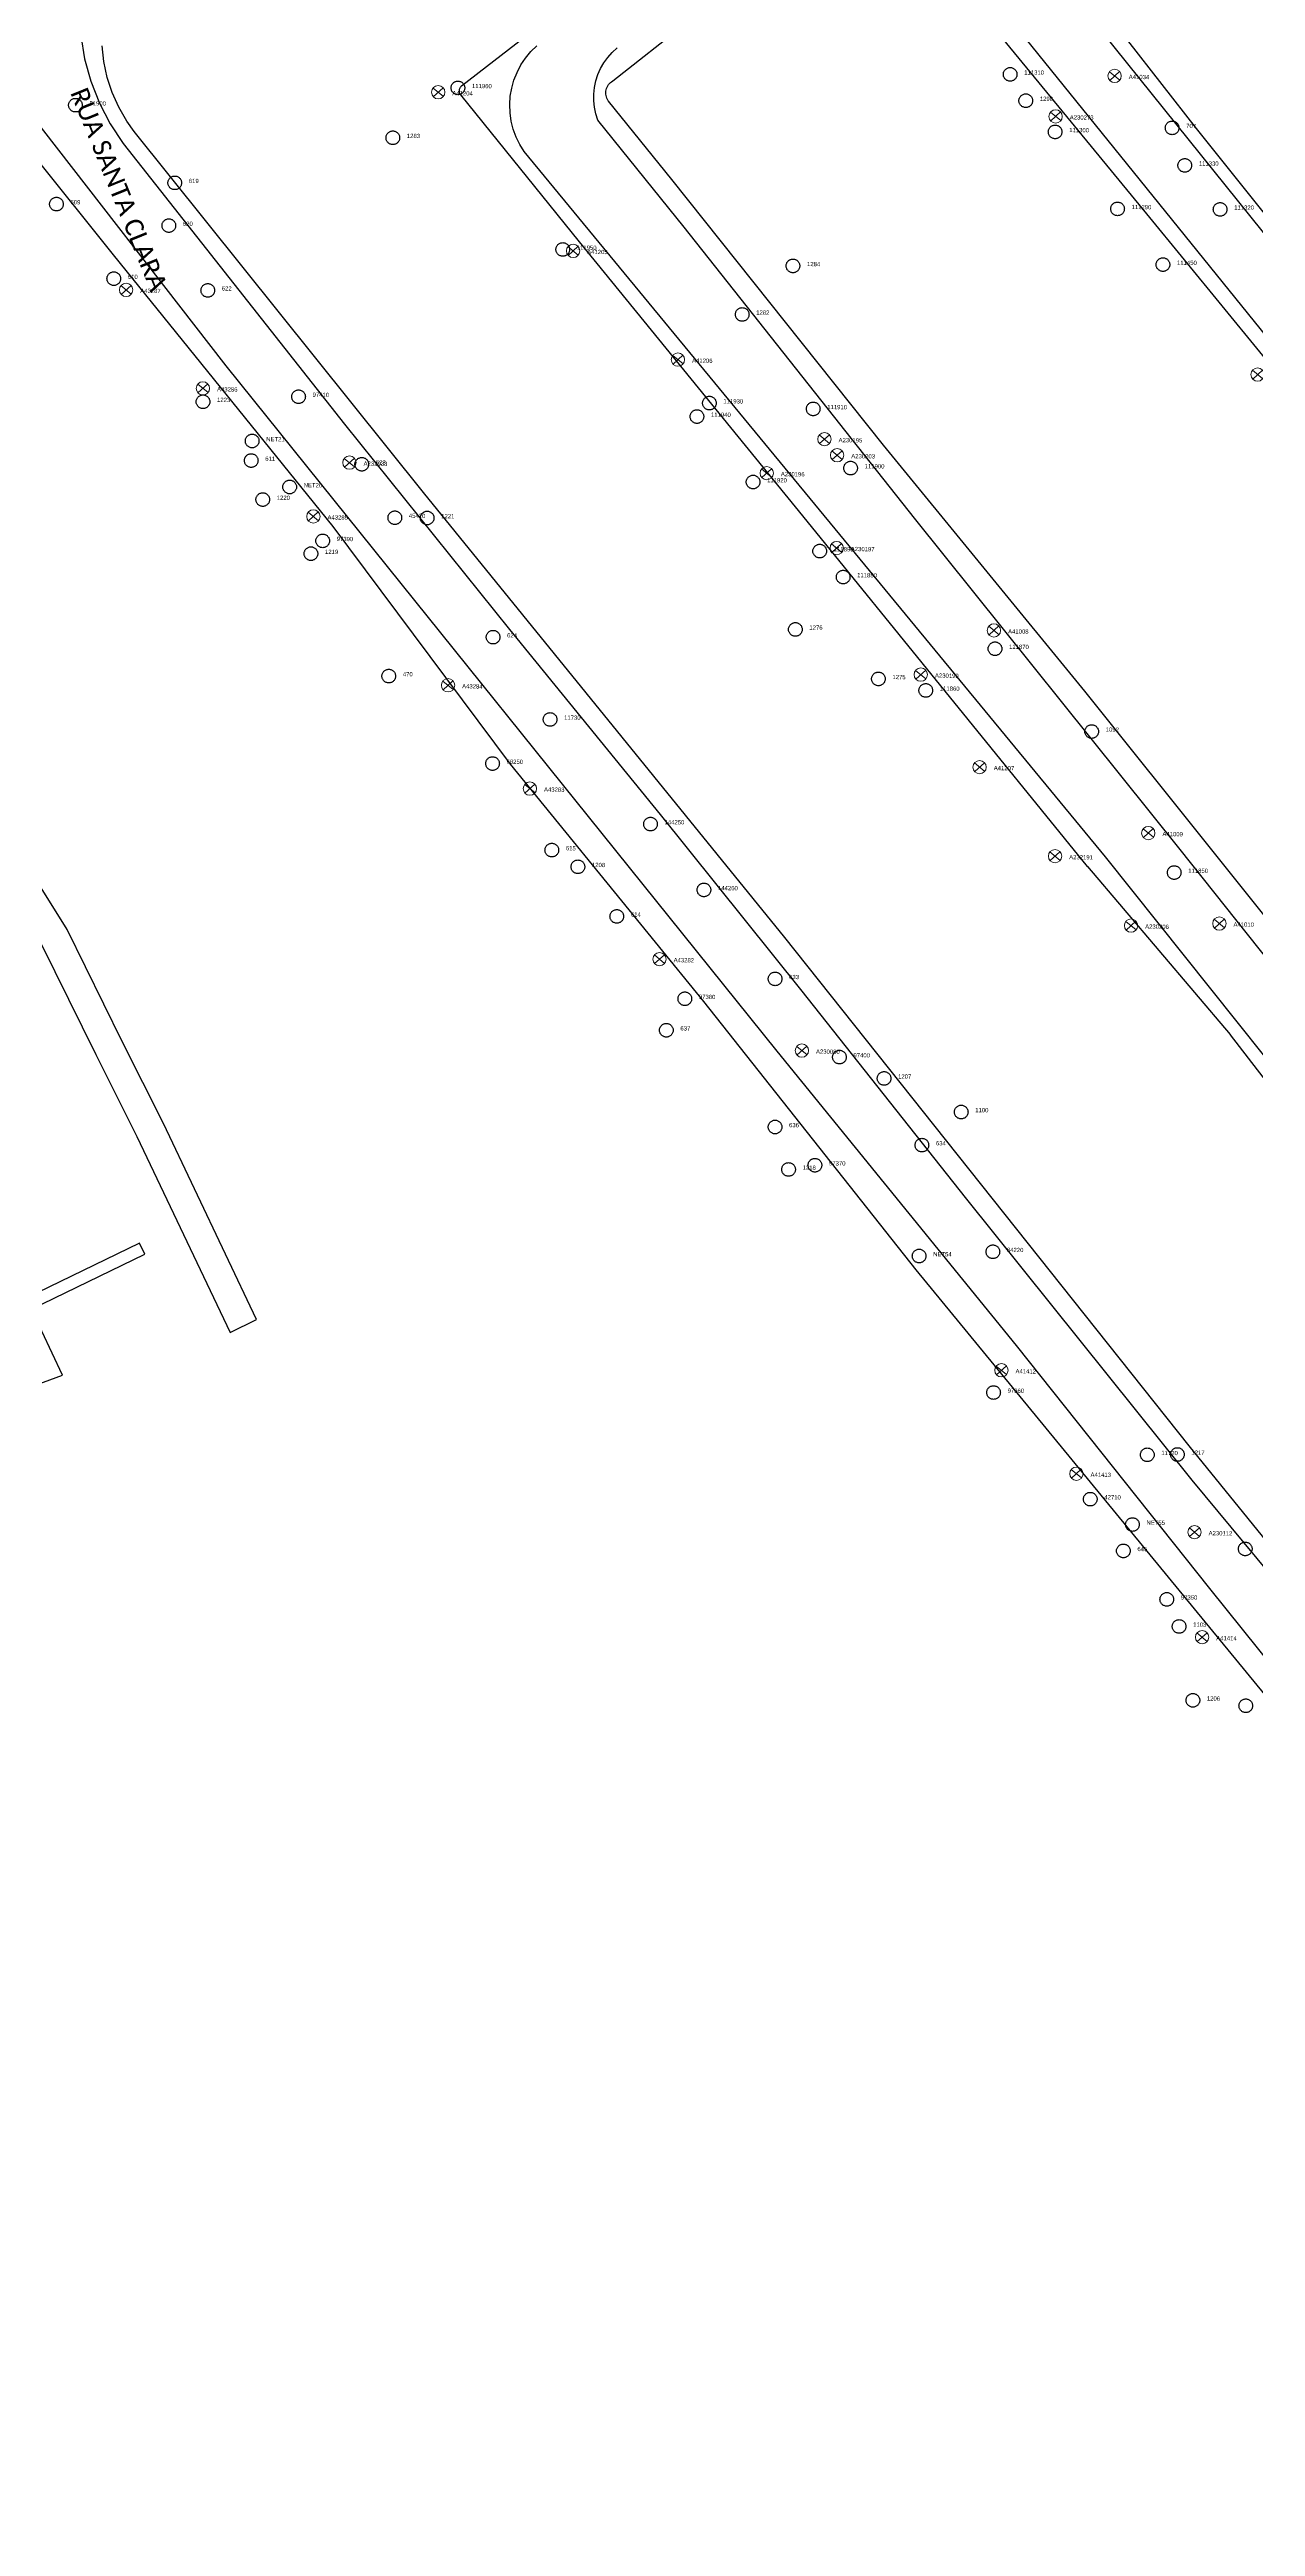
# Model space of a CAD drawing. Header units: millimetres. Extents: x 676447 to 689606, y 7455628 to 7463967.
# Drawn here: x 685296.1 to 685494.8, y 7458853.2 to 7459261.4 of the extents above; entities that cross this region are included whole.
import ezdxf

# ---------------------------------------------------------------- set-up
doc = ezdxf.new("R2010")
doc.units = ezdxf.units.MM
doc.header["$LTSCALE"] = 0.1
doc.header["$MEASUREMENT"] = 0
doc.linetypes.add('PHANTOM2', pattern=[1.25, 0.625, -0.125, 0.125, -0.125, 0.125, -0.125])
doc.layers.add('10.4-Postes', color=1, linetype='Continuous', lineweight=0)
for name, color, linetype in [('Caixas Subterrâneas', 5, 'Continuous'), ('LEGENDAS_INFRAESTRUTURAS', 7, 'Continuous'), ('MUB_MEIOFIO', 7, 'Continuous'), ('MUB_QUADRAS', 7, 'Continuous'), ('MUB_SEGMENTO', 7, 'Continuous'), ('NOS_DE_INFRAESTRUTURA', 7, 'Continuous')]:
    doc.layers.add(name, color=color, linetype=linetype)
doc.styles.add('Legend', font='calibri.ttf')
doc.styles.get("Standard").update_dxf_attribs({"font": 'arial.ttf'})

# ---------------------------------------------------------------- blocks, each defined once
blk = doc.blocks.new('PTPT')
at = {"layer": '10.4-Postes', "color": 1, "linetype": 'PHANTOM2'}
for points in [[(-0.0000079, 0.0000104), (0.0000075, -0.000002)], [(0.000007, 0.0000109), (-0.0000074, -0.0000025)]]:
    blk.add_lwpolyline(points, dxfattribs=at)
at = {"layer": '10.4-Postes', "color": 1}
blk.add_circle((-0.0000002, 0.0000042), 0.00000987, dxfattribs=at)
blk = doc.blocks.new('MHMZ')
at = {"linetype": 'PHANTOM2'}
blk.add_circle((0, 0), 0.0000101, dxfattribs=at)

msp = doc.modelspace()

# ---------------------------------------------------------------- linework, layer by layer
at = {"layer": 'MUB_MEIOFIO', "color": 253, "linetype": 'Continuous'}
for points in [[(685435.92, 7459289.18), (685544.92, 7459154.35)], [(685453.4, 7459284.34), (685578.76, 7459128.45), (685588.91, 7459114.71), (685590.83, 7459113.99), (685592.45, 7459113.99), (685594.07, 7459113.99), (685595.87, 7459114.59), (685597.85, 7459115.55), (685610.12, 7459125.78), (685632.64, 7459142.83), (685633.24, 7459144.21), (685633.24, 7459146.25), (685633.06, 7459147.39), (685632.64, 7459148.29), (685631.8, 7459149.91), (685620.43, 7459163.69), (685599.58, 7459190.61), (685580.84, 7459213.63), (685564.25, 7459235.2), (685550.13, 7459252.14), (685535.82, 7459270.53)], [(685301.22, 7459263.68), (685301.85, 7459259.87), (685302.88, 7459256.15), (685304.29, 7459252.56), (685306.07, 7459249.14), (685308.2, 7459245.92)], [(685518.05, 7459068.26), (685470.07, 7459128.33), (685374.3, 7459244.55), (685373.57, 7459245.71), (685372.96, 7459246.95), (685372.49, 7459248.24), (685372.15, 7459249.57), (685371.96, 7459250.93), (685371.91, 7459252.3), (685372, 7459253.67), (685372.24, 7459255.03), (685372.61, 7459256.35), (685373.12, 7459257.62), (685373.76, 7459258.84), (685374.53, 7459259.98), (685375.41, 7459261.03), (685376.39, 7459261.99)], [(685533.4, 7459068.75), (685519.72, 7459082.58), (685482.38, 7459129.53), (685438.59, 7459184.17), (685400.68, 7459232.1), (685386.44, 7459249.74), (685386.1, 7459250.78), (685385.87, 7459251.86), (685385.76, 7459252.95), (685385.76, 7459254.04), (685385.87, 7459255.13), (685386.1, 7459256.21), (685386.44, 7459257.25), (685386.88, 7459258.25), (685387.43, 7459259.2), (685388.08, 7459260.09), (685388.81, 7459260.91), (685389.63, 7459261.64)], [(685521.84, 7458964.74), (685487.3, 7459007.79), (685455.42, 7459047.83), (685416, 7459096.3), (685325.21, 7459209.23), (685292.31, 7459251.64)], [(685308.2, 7459245.92), (685344.71, 7459199.62), (685371.87, 7459165.81), (685396.72, 7459135.31), (685419.83, 7459106.46), (685447.18, 7459071.91), (685484.29, 7459025.64), (685518.6, 7458984.34), (685560.1, 7458933.38), (685588.01, 7458898.38), (685612.26, 7458868.48), (685624.75, 7458853.2)]]:
    msp.add_lwpolyline(points, dxfattribs=at)
at = {"layer": 'MUB_MEIOFIO', "linetype": 'Continuous'}
for points in [[(685435.92, 7459289.18), (685544.92, 7459154.35)], [(685453.4, 7459284.34), (685578.76, 7459128.45), (685588.91, 7459114.71), (685590.83, 7459113.99), (685592.45, 7459113.99), (685594.07, 7459113.99), (685595.87, 7459114.59), (685597.85, 7459115.55), (685610.12, 7459125.78), (685632.64, 7459142.83), (685633.24, 7459144.21), (685633.24, 7459146.25), (685633.06, 7459147.39), (685632.64, 7459148.29), (685631.8, 7459149.91), (685620.43, 7459163.69), (685599.58, 7459190.61), (685580.84, 7459213.63), (685564.25, 7459235.2), (685550.13, 7459252.14), (685535.82, 7459270.53)], [(685301.22, 7459263.68), (685301.85, 7459259.87), (685302.88, 7459256.15), (685304.29, 7459252.56), (685306.07, 7459249.14), (685308.2, 7459245.92)], [(685518.05, 7459068.26), (685470.07, 7459128.33), (685374.3, 7459244.55), (685373.57, 7459245.71), (685372.96, 7459246.95), (685372.49, 7459248.24), (685372.15, 7459249.57), (685371.96, 7459250.93), (685371.91, 7459252.3), (685372, 7459253.67), (685372.24, 7459255.03), (685372.61, 7459256.35), (685373.12, 7459257.62), (685373.76, 7459258.84), (685374.53, 7459259.98), (685375.41, 7459261.03), (685376.39, 7459261.99)], [(685533.4, 7459068.75), (685519.72, 7459082.58), (685482.38, 7459129.53), (685438.59, 7459184.17), (685400.68, 7459232.1), (685386.44, 7459249.74), (685386.1, 7459250.78), (685385.87, 7459251.86), (685385.76, 7459252.95), (685385.76, 7459254.04), (685385.87, 7459255.13), (685386.1, 7459256.21), (685386.44, 7459257.25), (685386.88, 7459258.25), (685387.43, 7459259.2), (685388.08, 7459260.09), (685388.81, 7459260.91), (685389.63, 7459261.64)], [(685521.84, 7458964.74), (685487.3, 7459007.79), (685455.42, 7459047.83), (685416, 7459096.3), (685325.21, 7459209.23), (685292.31, 7459251.64)], [(685308.2, 7459245.92), (685344.71, 7459199.62), (685371.87, 7459165.81), (685396.72, 7459135.31), (685419.83, 7459106.46), (685447.18, 7459071.91), (685484.29, 7459025.64), (685518.6, 7458984.34)]]:
    msp.add_lwpolyline(points, dxfattribs=at)
at = {"layer": 'MUB_QUADRAS', "linetype": 'Continuous'}
for points in [[(685388.21, 7459252.87), (685388.16, 7459252.94), (685388.04, 7459253.14), (685387.93, 7459253.36), (685387.85, 7459253.58), (685387.79, 7459253.8), (685387.76, 7459254.04), (685387.75, 7459254.27), (685387.76, 7459254.51), (685387.8, 7459254.74), (685387.87, 7459254.97), (685387.95, 7459255.19), (685388.06, 7459255.4), (685388.2, 7459255.59), (685388.35, 7459255.77), (685388.52, 7459255.94), (685388.7, 7459256.08), (685388.9, 7459256.21), (685425.34, 7459284.97)], [(685400.76, 7459283.87), (685363.96, 7459255.34), (685363.94, 7459255.33), (685363.86, 7459255.26), (685363.79, 7459255.18), (685363.73, 7459255.1), (685363.68, 7459255.01), (685363.64, 7459254.91), (685363.6, 7459254.81), (685363.58, 7459254.71), (685363.57, 7459254.61), (685363.57, 7459254.5), (685363.58, 7459254.4), (685363.6, 7459254.3), (685363.63, 7459254.2), (685363.68, 7459254.1), (685363.73, 7459254.01), (685363.79, 7459253.93), (685383.38, 7459229.67), (685420.18, 7459184.54), (685467.08, 7459126.75), (685467.1, 7459126.73), (685490.61, 7459099.06), (685490.64, 7459099.02), (685518.67, 7459062.71)], [(685441.84, 7459276.92), (685476.85, 7459234.31), (685514.06, 7459188.84)], [(685306.4, 7459254.28), (685305.57, 7459256.79), (685305.02, 7459259.38), (685304.74, 7459262)], [(685511.46, 7459215.38), (685485.06, 7459248.39), (685473.76, 7459262.85)], [(685280.49, 7459260.04), (685306.55, 7459227.52), (685342.76, 7459182.8), (685371.97, 7459143.6), (685403.85, 7459104.51), (685438.83, 7459060.28), (685547.72, 7458927.66)], [(685548.87, 7458951.27), (685483.88, 7459031.29), (685417.24, 7459115.05), (685357.71, 7459188.4), (685310.04, 7459247.85), (685308.8, 7459249.58), (685307.48, 7459251.87), (685306.4, 7459254.28)], [(685530.98, 7459075.3), (685466.71, 7459155.66), (685433.53, 7459196.19), (685398.64, 7459239.96), (685388.21, 7459252.87)], [(685294.72, 7459113.98), (685303.71, 7459095.76), (685310.49, 7459082.27), (685325.83, 7459049.98), (685330.21, 7459052.11), (685314.86, 7459084.41), (685308.06, 7459097.93), (685298.97, 7459116.35), (685290.84, 7459129.39)], [(685291.35, 7459040.38), (685298.23, 7459042.9), (685293.09, 7459053.82), (685311.8, 7459062.86), (685310.91, 7459064.65), (685292.24, 7459055.63)]]:
    msp.add_lwpolyline(points, dxfattribs=at)

# ---------------------------------------------------------------- block references
at = {"layer": 'Caixas Subterrâneas', "color": 40}
for p, xscale, yscale, zscale, rotation in [((685363.38, 7459255.06), 111319.4907932735, 111319.4907932735, 111319.4907932735, 359.2943625443794), ((685454.38, 7459257.29), 111319.4907932736, 111319.4907932736, 111319.4907932736, 359.2940170532862), ((685300.35, 7459252.21), 111319.4907932736, 111319.4907932736, 111319.4907932736, 359.294601463819), ((685456.95, 7459252.95), 111319.4907932736, 111319.4907932736, 111319.4907932736, 359.2940059216764), ((685352.65, 7459246.84), 111319.4907932736, 111319.4907932736, 111319.4907932736, 359.2944008073052), ((685461.79, 7459247.8), 111319.4907932736, 111319.4907932736, 111319.4907932736, 359.2939859100892), ((685481.07, 7459248.47), 111319.4907932735, 111319.4907932735, 111319.4907932735, 359.2939127689842), ((685316.72, 7459239.41), 111319.4907932736, 111319.4907932736, 111319.4907932736, 359.2945352252546), ((685483.15, 7459242.29), 111319.4907932736, 111319.4907932736, 111319.4907932736, 359.2939029696238), ((685297.22, 7459235.91), 111319.4907932735, 111319.4907932735, 111319.4907932735, 359.2946083045223), ((685472.07, 7459235.12), 111319.4907932736, 111319.4907932736, 111319.4907932736, 359.2939428772049), ((685488.98, 7459235.04), 111319.4907932736, 111319.4907932736, 111319.4907932736, 359.293878531831), ((685315.74, 7459232.36), 111319.4907932736, 111319.4907932736, 111319.4907932736, 359.2945367708198), ((685380.65, 7459228.43), 111319.4907932736, 111319.4907932736, 111319.4907932736, 359.2942886112767), ((685306.67, 7459223.62), 111319.4907932735, 111319.4907932735, 111319.4907932735, 359.2945685686408), ((685418.59, 7459225.72), 111319.4907932736, 111319.4907932736, 111319.4907932736, 359.294143447372), ((685479.56, 7459225.93), 111319.4907932736, 111319.4907932736, 111319.4907932736, 359.2939115335628), ((685322.16, 7459221.69), 111319.4907932735, 111319.4907932735, 111319.4907932735, 359.2945090588899), ((685410.22, 7459217.72), 111319.4907932735, 111319.4907932735, 111319.4907932735, 359.2941727952325), ((685321.37, 7459203.34), 111319.4907932736, 111319.4907932736, 111319.4907932736, 359.2945063582179), ((685337.11, 7459204.17), 111319.4907932736, 111319.4907932736, 111319.4907932736, 359.2944467623664), ((685404.81, 7459203.11), 111319.4907932736, 111319.4907932736, 111319.4907932736, 359.2941888578489), ((685421.92, 7459202.16), 111319.4907932736, 111319.4907932736, 111319.4907932736, 359.2941234639857), ((685402.77, 7459200.89), 111319.4907932736, 111319.4907932736, 111319.4907932736, 359.2941959438972), ((685329.47, 7459196.87), 111319.4907932735, 111319.4907932735, 111319.4907932735, 359.2944735582376), ((685329.31, 7459193.64), 111319.4907932736, 111319.4907932736, 111319.4907932736, 359.2944731547609), ((685347.53, 7459193.03), 111319.4907932736, 111319.4907932736, 111319.4907932736, 359.2944036544935), ((685412.01, 7459190.11), 111319.4907932735, 111319.4907932735, 111319.4907932735, 359.2941574627563), ((685428.09, 7459192.4), 111319.4907932736, 111319.4907932736, 111319.4907932736, 359.2940969999113), ((685331.21, 7459187.21), 111319.4907932736, 111319.4907932736, 111319.4907932736, 359.2944639623493), ((685335.65, 7459189.29), 111319.4907932735, 111319.4907932735, 111319.4907932735, 359.2944476878898), ((685352.98, 7459184.23), 111319.4907932736, 111319.4907932736, 111319.4907932736, 359.2943802082637), ((685358.31, 7459184.18), 111319.4907932736, 111319.4907932736, 111319.4907932736, 359.2943599128603), ((685339.16, 7459178.3), 111319.4907932736, 111319.4907932736, 111319.4907932736, 359.2944309635989), ((685341.09, 7459180.41), 111319.4907932736, 111319.4907932736, 111319.4907932736, 359.2944242614918), ((685422.99, 7459178.73), 111319.4907932735, 111319.4907932735, 111319.4907932735, 359.2941121696039), ((685426.86, 7459174.45), 111319.4907932736, 111319.4907932736, 111319.4907932736, 359.2940961300023), ((685418.98, 7459165.82), 111319.4907932736, 111319.4907932736, 111319.4907932736, 359.294123424347), ((685369.17, 7459164.54), 111319.4907932736, 111319.4907932736, 111319.4907932736, 359.2943125370628), ((685451.88, 7459162.64), 111319.4907932735, 111319.4907932735, 111319.4907932735, 359.2939972559975), ((685351.98, 7459158.13), 111319.4907932735, 111319.4907932735, 111319.4907932735, 359.2943759210638), ((685432.66, 7459157.66), 111319.4907932736, 111319.4907932736, 111319.4907932736, 359.2940688419722), ((685440.47, 7459155.77), 111319.4907932735, 111319.4907932735, 111319.4907932735, 359.2940385443201), ((685378.56, 7459150.98), 111319.4907932736, 111319.4907932736, 111319.4907932736, 359.2942725932299), ((685467.81, 7459148.99), 111319.4907932735, 111319.4907932735, 111319.4907932735, 359.2939324447692), ((685369.08, 7459143.71), 111319.4907932736, 111319.4907932736, 111319.4907932736, 359.2943064210569), ((685395.11, 7459133.74), 111319.4907932736, 111319.4907932736, 111319.4907932736, 359.2942042903729), ((685378.85, 7459129.45), 111319.4907932736, 111319.4907932736, 111319.4907932736, 359.2942648239477), ((685383.15, 7459126.7), 111319.4907932735, 111319.4907932735, 111319.4907932735, 359.2942476387886), ((685481.41, 7459125.75), 111319.4907932736, 111319.4907932736, 111319.4907932736, 359.2938734961599), ((685403.92, 7459122.89), 111319.4907932735, 111319.4907932735, 111319.4907932735, 359.2941674398598), ((685389.56, 7459118.53), 111319.4907932736, 111319.4907932736, 111319.4907932736, 359.2942207127895), ((685415.64, 7459108.23), 111319.4907932736, 111319.4907932736, 111319.4907932736, 359.2941182942312), ((685400.77, 7459104.96), 111319.4907932736, 111319.4907932736, 111319.4907932736, 359.2941738664411), ((685397.72, 7459099.76), 111319.4907932736, 111319.4907932736, 111319.4907932736, 359.2941838551685), ((685426.24, 7459095.34), 111319.4907932736, 111319.4907932736, 111319.4907932736, 359.2940739856761), ((685433.6, 7459091.83), 111319.4907932735, 111319.4907932735, 111319.4907932735, 359.2940449175067), ((685415.63, 7459083.82), 111319.4907932736, 111319.4907932736, 111319.4907932736, 359.2941107864498), ((685446.31, 7459086.29), 111319.4907932736, 111319.4907932736, 111319.4907932736, 359.2939948379371), ((685439.83, 7459080.83), 111319.4907932735, 111319.4907932735, 111319.4907932735, 359.2940178110453), ((685417.86, 7459076.82), 111319.4907932735, 111319.4907932735, 111319.4907932735, 359.294100131418), ((685422.21, 7459077.52), 111319.4907932736, 111319.4907932736, 111319.4907932736, 359.2940838256188), ((685451.53, 7459063.26), 111319.4907932736, 111319.4907932736, 111319.4907932736, 359.2939678590874), ((685439.38, 7459062.56), 111319.4907932735, 111319.4907932735, 111319.4907932735, 359.294013842545), ((685451.64, 7459040.06), 111319.4907932735, 111319.4907932735, 111319.4907932735, 359.2939602631307), ((685476.98, 7459029.8), 111319.4907932736, 111319.4907932736, 111319.4907932736, 359.2938606684122), ((685481.93, 7459029.85), 111319.4907932736, 111319.4907932736, 111319.4907932736, 359.2938418508385), ((685467.58, 7459022.49), 111319.4907932736, 111319.4907932736, 111319.4907932736, 359.2938941622629), ((685474.53, 7459018.31), 111319.4907932736, 111319.4907932736, 111319.4907932736, 359.293866426469), ((685493.12, 7459014.29), 111319.4907932736, 111319.4907932736, 111319.4907932736, 359.2937944540517), ((685473.03, 7459013.96), 111319.4907932735, 111319.4907932735, 111319.4907932735, 359.2938707920653), ((685480.19, 7459005.98), 111319.4907932736, 111319.4907932736, 111319.4907932736, 359.2938411015039), ((685482.22, 7459001.51), 111319.4907932736, 111319.4907932736, 111319.4907932736, 359.2938319572053), ((685484.49, 7458989.34), 111319.4907932736, 111319.4907932736, 111319.4907932736, 359.2938195896105), ((685493.21, 7458988.45), 111319.4907932735, 111319.4907932735, 111319.4907932735, 359.2937861047037)]:
    msp.add_blockref('MHMZ', p, dxfattribs=dict(at, xscale=xscale, yscale=yscale, zscale=zscale, rotation=rotation))
at = {"layer": 'NOS_DE_INFRAESTRUTURA', "color": 1}
for p, xscale, yscale, zscale, rotation in [((685471.61, 7459256.56), 111319.4907932736, 111319.4907932736, 111319.4907932736, 359.2939512571566), ((685360.15, 7459253.87), 111319.4907932736, 111319.4907932736, 111319.4907932736, 359.2943744507069), ((685461.89, 7459249.89), 111319.4907932736, 111319.4907932736, 111319.4907932736, 359.2939862004627), ((685382.37, 7459227.73), 111319.4907932736, 111319.4907932736, 111319.4907932736, 359.2942818472587), ((685308.72, 7459221.3), 111319.4907932736, 111319.4907932736, 111319.4907932736, 359.2945600411639), ((685399.65, 7459209.81), 111319.4907932735, 111319.4907932735, 111319.4907932735, 359.2942105512968), ((685495.17, 7459207.35), 111319.4907932735, 111319.4907932735, 111319.4907932735, 359.2938464228279), ((685321.37, 7459205.07), 111319.4907932736, 111319.4907932736, 111319.4907932736, 359.2945069154549), ((685423.79, 7459196.7), 111319.4907932736, 111319.4907932736, 111319.4907932736, 359.2941146785594), ((685425.88, 7459194.06), 111319.4907932736, 111319.4907932736, 111319.4907932736, 359.294105900756), ((685345.52, 7459192.83), 111319.4907932736, 111319.4907932736, 111319.4907932736, 359.2944112506702), ((685414.28, 7459191.1), 111319.4907932736, 111319.4907932736, 111319.4907932736, 359.2941491102222), ((685339.57, 7459183.97), 111319.4907932736, 111319.4907932736, 111319.4907932736, 359.2944311572417), ((685425.81, 7459178.75), 111319.4907932735, 111319.4907932735, 111319.4907932735, 359.2941014359341), ((685451.72, 7459165.18), 111319.4907932736, 111319.4907932736, 111319.4907932736, 359.2939986772345), ((685439.67, 7459157.9), 111319.4907932736, 111319.4907932736, 111319.4907932736, 359.2940422403677), ((685361.76, 7459156.14), 111319.4907932736, 111319.4907932736, 111319.4907932736, 359.2943380979466), ((685449.36, 7459142.65), 111319.4907932735, 111319.4907932735, 111319.4907932735, 359.2940006885307), ((685375.25, 7459139.11), 111319.4907932735, 111319.4907932735, 111319.4907932735, 359.294281539559), ((685461.79, 7459127.98), 111319.4907932736, 111319.4907932736, 111319.4907932736, 359.2939488331548), ((685477.16, 7459131.79), 111319.4907932736, 111319.4907932736, 111319.4907932736, 359.2938915553769), ((685474.31, 7459116.54), 111319.4907932736, 111319.4907932736, 111319.4907932736, 359.2938976825919), ((685488.87, 7459116.88), 111319.4907932735, 111319.4907932735, 111319.4907932735, 359.2938423742135), ((685396.61, 7459111.01), 111319.4907932736, 111319.4907932736, 111319.4907932736, 359.2941915680792), ((685420.07, 7459095.94), 111319.4907932735, 111319.4907932735, 111319.4907932735, 359.2940976350821), ((685452.96, 7459043.26), 111319.4907932735, 111319.4907932735, 111319.4907932735, 359.2939562392975), ((685465.31, 7459026.22), 111319.4907932735, 111319.4907932735, 111319.4907932735, 359.2939039528878), ((685484.77, 7459016.58), 111319.4907932735, 111319.4907932735, 111319.4907932735, 359.2938269369992), ((685486.03, 7458999.28), 111319.4907932736, 111319.4907932736, 111319.4907932736, 359.2938168033166)]:
    msp.add_blockref('PTPT', p, dxfattribs=dict(at, xscale=xscale, yscale=yscale, zscale=zscale, rotation=rotation))

# ---------------------------------------------------------------- texts
at = {"layer": 'LEGENDAS_INFRAESTRUTURAS', "color": 5}
for s, rotation, p in [('111310', 359.294, (685456.69, 7459257.26)), ('51900', 359.2946, (685302.66, 7459252.18)), ('111960', 359.2944, (685365.69, 7459255.03)), ('1290', 359.294, (685459.26, 7459252.92)), ('111300', 359.294, (685464.1, 7459247.77)), ('707', 359.2939, (685483.38, 7459248.44)), ('1283', 359.2944, (685354.96, 7459246.81)), ('619', 359.2945, (685319.03, 7459239.39)), ('111330', 359.2939, (685485.46, 7459242.27)), ('609', 359.2946, (685299.53, 7459235.88)), ('111290', 359.2939, (685474.38, 7459235.09)), ('111320', 359.2939, (685491.29, 7459235.01)), ('620', 359.2945, (685318.05, 7459232.33)), ('111950', 359.2943, (685382.96, 7459228.4)), ('610', 359.2946, (685308.98, 7459223.59)), ('1284', 359.2941, (685420.9, 7459225.69)), ('111450', 359.2939, (685481.87, 7459225.91)), ('622', 359.2945, (685324.46, 7459221.67)), ('1282', 359.2942, (685412.53, 7459217.7)), ('1223', 359.2945, (685323.68, 7459203.31)), ('97410', 359.2944, (685339.42, 7459204.14)), ('111930', 359.2942, (685407.12, 7459203.08)), ('111940', 359.2942, (685405.08, 7459200.87)), ('111910', 359.2941, (685424.23, 7459202.13)), ('NET21', 359.2945, (685331.78, 7459196.84)), ('611', 359.2945, (685331.62, 7459193.61)), ('623', 359.2944, (685349.84, 7459193)), ('111920', 359.2941, (685414.32, 7459190.08)), ('111900', 359.2941, (685430.4, 7459192.37)), ('1220', 359.2945, (685333.52, 7459187.18)), ('NET20', 359.2944, (685337.96, 7459189.26)), ('45420', 359.2944, (685355.29, 7459184.2)), ('1221', 359.2944, (685360.62, 7459184.15)), ('1219', 359.2944, (685341.47, 7459178.27)), ('97390', 359.2944, (685343.4, 7459180.39)), ('111890', 359.2941, (685425.3, 7459178.7)), ('111880', 359.2941, (685429.16, 7459174.42)), ('1276', 359.2941, (685421.29, 7459165.79)), ('624', 359.2943, (685371.48, 7459164.51)), ('111870', 359.294, (685454.19, 7459162.62)), ('470', 359.2944, (685354.29, 7459158.1)), ('1275', 359.2941, (685434.97, 7459157.63)), ('111860', 359.294, (685442.78, 7459155.74)), ('11730', 359.2943, (685380.87, 7459150.95)), ('1092', 359.2939, (685470.12, 7459148.97)), ('68250', 359.2943, (685371.39, 7459143.68)), ('144250', 359.2942, (685397.42, 7459133.72)), ('615', 359.2943, (685381.16, 7459129.42)), ('1208', 359.2942, (685385.46, 7459126.67)), ('111850', 359.2939, (685483.72, 7459125.72)), ('144260', 359.2942, (685406.23, 7459122.86)), ('614', 359.2942, (685391.87, 7459118.5)), ('97380', 359.2942, (685403.08, 7459104.93)), ('633', 359.2941, (685417.95, 7459108.2)), ('637', 359.2942, (685400.03, 7459099.73)), ('97400', 359.2941, (685428.55, 7459095.31)), ('1207', 359.294, (685435.91, 7459091.8)), ('1100', 359.294, (685448.62, 7459086.26)), ('636', 359.2941, (685417.94, 7459083.79)), ('634', 359.294, (685442.14, 7459080.8)), ('1218', 359.2941, (685420.17, 7459076.79)), ('97370', 359.2941, (685424.52, 7459077.49)), ('NET54', 359.294, (685441.69, 7459062.53)), ('84220', 359.294, (685453.84, 7459063.23)), ('97360', 359.294, (685453.95, 7459040.03)), ('11720', 359.2939, (685479.29, 7459029.77)), ('1217', 359.2938, (685484.24, 7459029.82)), ('42710', 359.2939, (685469.89, 7459022.47)), ('NET55', 359.2939, (685476.84, 7459018.28)), ('645', 359.2939, (685475.34, 7459013.93)), ('97350', 359.2938, (685482.5, 7459005.96)), ('1103', 359.2938, (685484.53, 7459001.48)), ('1206', 359.2938, (685486.79, 7458989.31))]:
    msp.add_text(s, height=0.7, rotation=rotation, dxfattribs=at).set_placement(p)
at = {"layer": 'LEGENDAS_INFRAESTRUTURAS', "color": 1}
for s, rotation, p in [('A41034', 359.2939, (685473.92, 7459256.53)), ('A41204', 359.2944, (685362.46, 7459253.84)), ('A230273', 359.294, (685464.2, 7459249.86)), ('A41205', 359.2943, (685384.68, 7459227.7)), ('A43287', 359.2946, (685311.03, 7459221.28)), ('A41206', 359.2942, (685401.96, 7459209.78)), ('A43286', 359.2945, (685323.68, 7459205.05)), ('A230195', 359.2941, (685426.1, 7459196.67)), ('A232033', 359.2944, (685347.83, 7459192.8)), ('A230196', 359.2941, (685416.59, 7459191.07)), ('A230203', 359.2941, (685428.19, 7459194.03)), ('A43285', 359.2944, (685341.88, 7459183.94)), ('A230197', 359.2941, (685428.12, 7459178.73)), ('A41008', 359.294, (685454.03, 7459165.16)), ('A230199', 359.294, (685441.98, 7459157.87)), ('A43284', 359.2943, (685364.07, 7459156.11)), ('A41207', 359.294, (685451.67, 7459142.63)), ('A43283', 359.2943, (685377.56, 7459139.09)), ('A41009', 359.2939, (685479.47, 7459131.76)), ('A232191', 359.2939, (685464.1, 7459127.95)), ('A41010', 359.2938, (685491.18, 7459116.85)), ('A230206', 359.2939, (685476.62, 7459116.51)), ('A43282', 359.2942, (685398.92, 7459110.98)), ('A230080', 359.2941, (685422.38, 7459095.91)), ('A41412', 359.2939, (685455.26, 7459043.23)), ('A41413', 359.2939, (685467.62, 7459026.19)), ('A230112', 359.2938, (685487.08, 7459016.55)), ('A41414', 359.2938, (685488.34, 7458999.25))]:
    msp.add_text(s, height=0.7, rotation=rotation, dxfattribs=at).set_placement(p)
at = {"layer": 'MUB_SEGMENTO', "color": 253, "style": 'Legend'}
msp.add_text('RUA SANTA CLARA', height=3, rotation=292.034, dxfattribs=at).set_placement((685299.46, 7459254.29))

doc.saveas('drawing.dxf')
